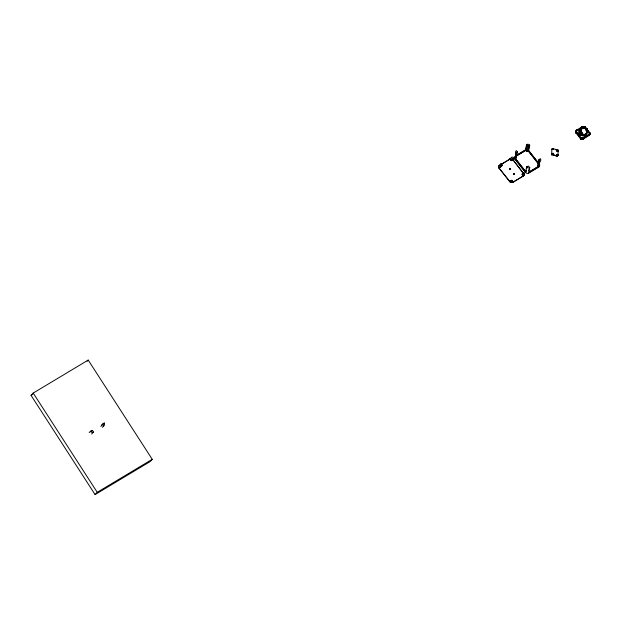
<?xml version="1.0" encoding="UTF-8"?>
<svg xmlns="http://www.w3.org/2000/svg" width="621" height="621" viewBox="0 0 621 621"><rect width="100%" height="100%" fill="white"/><g stroke="black" fill="none" stroke-linecap="round" stroke-linejoin="round"><path stroke-width="0.93" d="M524.023 174.354L523.061 176.232L523.177 175.658A2.243 2.104 43.4 0 0 524.101 174.299L524.279 174.175A2.282 2.135 43.4 0 0 523.907 172.84L522.315 173.934L523.115 176.193L512.83 182.364L511.254 182.582L509.818 181.759L498.958 167.949A2.337 2.057 11.5 0 1 499.152 165.644L509.763 159.147A2.282 2.01 11.5 0 1 510.796 158.829A2.29 2.096 25 0 0 509.756 159.178M583.414 138.925L580.891 138.894L580.402 138.514L580.837 137.373L580.239 138.336L581.97 139.244L582.063 138.041L580.907 137.451L576.723 132.118L576.56 131.054L577.22 130.193L576.544 130.247L575.838 131.737L576.102 133.057L580.387 138.475L581.776 139.228L583.414 138.925L583.22 137.815L588.98 134.315L589.515 132.397L589.95 133.694L589.391 134.904L583.499 138.499M586.861 130.239C588.11 127.134 587.575 132.366 586.193 135.145C584.392 136.566 581.838 134.633 579.952 134.33C578.663 132.708 581.435 132.149 580.992 130.589L580.154 133.422L579.967 132.506L580.782 131.885L580.984 130.185M587.575 129.882L586.527 129.199L585.89 130.154L586.612 129.37L587.559 129.952M587.093 131.031L586.635 135.293L585.882 136.209L584.703 136.372L579.486 134.928L579.905 133.973L585.005 135.362L586.581 134.485L585.906 135.308L586.581 134.485M552.884 154.241C552.993 154.792 551.758 153.247 552.162 153.558M587.575 129.665C587.055 128.011 580.837 125.271 580.519 128.726L580.674 131.947L579.773 132.917L579.867 133.919L580.534 129.983L579.929 129.68L580.961 127.445M579.152 129.238L576.692 130.713L583.026 126.754L584.757 126.692L585.184 127.476L584.283 126.505L582.451 126.668L576.831 130.037L575.9 131.536L576.311 133.305L575.892 131.52L576.769 130.612L576.296 130.495L576.831 130.526L576.373 130.41L575.931 132.475M581.574 127.158L587.187 129.362L582.545 127.103L581.178 127.321L580.138 128.493L580.899 128.361C578.035 127.973 578.174 136.17 579.952 134.33L579.564 134.99L579.843 132.715L580.697 131.931L580.984 129.385L580.557 128.71C581.101 125.147 585.828 128.469 587.52 129.463M583.088 127.258L580.79 127.592L580.728 131.916L580.099 132.397C579.983 134.773 579.533 132.343 580.782 131.885L580.953 130.2L579.789 133.662L580.682 131.978L580.798 129.533L580.293 128.896C580.068 126.653 583.53 126.762 584.578 128.112L584.097 128.268M587 129.882L586.472 133.546M586.822 129.494L587.256 129.913L586.17 129.595M584.004 126.676C584.462 126.56 583.142 126.909 583.655 126.405M581.675 127.647C579.921 127.15 580.759 136.496 580.588 129.851L580.045 129.284C580.278 124.394 589.011 129.812 586.472 129.455M579.789 132.847L580.208 134.105L585.091 135.362L586.278 134.446L585.945 135.246L580.317 133.204L581.07 127.942L581.776 127.499L583.065 128.283L582.374 128.788L582.405 127.701L580.837 127.561L582.677 127.165L587.225 129.16M576.086 131.388L576.536 131.155L575.908 131.427L576.521 131.248L575.9 131.536L576.257 132.739L580.573 138.18L582.568 138.809L583.391 138.561L583.22 137.815L582.063 138.041L581.846 139.228M587.373 129.23L586.573 129.059L587.047 129.246M582.583 134.734C592.504 134.749 578.842 136.977 580.014 132.467L580.682 131.978L580.883 129.447L580.441 128.78C581.458 127.212 583.95 126.637 585.913 128.718M580.837 129.013L580.674 127.965L579.277 129.665M581.931 138.801L581.838 138.002L581.598 139.182M580.107 133.453L580.651 129.727C579.556 129.463 580.744 127.258 580.441 128.78L580.883 129.447L580.55 132.094L580.759 129.572L580.231 128.974C580.247 126.094 584.873 127.662 585.968 128.71M585.386 133.895C585.029 134.819 586.271 133.694 585.192 134.415M579.936 129.618L580.146 128.462L580.922 128.423L580.27 128.299L579.323 129.385L581.264 127.305L582.482 127.165L584.578 128.112M589.43 132.824L584.974 126.824C585.176 127.553 584.182 126.319 584.159 126.474M553 153.24L552.962 154.155L553.195 153.309L552.286 153.48L553.07 153.465M583.018 127.538L581.908 127.173L580.425 127.988L580.619 131.994L579.898 133.399L585.681 135.246L580.146 133.515L585.681 135.246L585.688 136.294L585.673 135.246L585.036 135.324L584.928 136.403L585.044 135.324L579.952 134.02M555.492 149.692L557.837 150.375L557.037 150.647M580.27 132.281L580.068 133.492M579.851 132.878L580.534 129.983L580.045 128.788L580.472 128.64L579.346 129.292L580.394 128.081L581.442 128.174L580.247 128.299L580.938 128.275M583.034 127.779C578.702 124.006 580.876 142.752 581.31 127.771M558.139 150.538C556.89 150.81 560.165 150.383 557.27 150.515M513.404 174.206L514.079 174.183M586.418 134.889C583.802 136.581 577.934 133.368 580.72 129.626L580.2 129.013L580.682 127.678L581.939 127.103L582.902 127.406C580.371 127.336 581.403 127.251 580.596 128.687L580.876 128.997L581.054 127.421L582.692 127.693M582.956 127.794C580.247 125.38 579.393 137.21 580.682 131.427M580.612 129.152L580.534 129.983L579.991 129.447L580.2 128.407L579.3 129.478C580.379 129.766 579.735 127.67 580.899 128.361M581.823 127.158C580.425 128.64 580.953 126.49 582.451 127.569C577.926 127.825 582.777 127.81 580.293 132.855M557.355 155.972L557.992 154.815L556.851 156.057L551.665 154.66L551.836 149.506L552.946 148.644L557.891 150.057M580.2 129.013L580.278 128.431L579.936 129.222M580.798 129.533L579.89 133.523M580.045 133.01L580.682 129.673L580.146 129.09C579.564 128.128 582.413 126.622 580.604 127.747C582.009 127.367 580.169 135.665 580.146 132.366L580.697 131.931L580.938 129.416M584.99 127.321L584.974 126.824M579.929 129.68C579.766 126.878 580.635 133.95 579.152 134.493L579.797 133.802M582.708 127.445L580.992 127.522L582.754 127.429L582.296 127.196M524.279 174.191L524.279 174.175A2.414 2.127 11.5 0 0 523.821 172.933L523.907 172.84M552.356 148.753C553.94 148.861 552.837 148.217 551.883 149.156C551.541 150.088 552.248 148.986 551.991 149.071M579.758 133.538L580.433 132.257L580.169 128.586L580.123 129.137M582.661 127.46L581.256 127.421L581.046 128.958M582.482 139.236L582.614 138.033L582.731 139.197L582.032 139.251M580.922 128.423L580.177 128.384L580.759 129.572L580.526 132.094L579.835 133.197L580.588 129.851L580.332 128.539L579.812 128.656L581.093 127.856M579.432 129.114L580.325 128.726M584.866 135.611L584.703 136.372C584.066 134.928 586.123 134.897 586.302 135.898L580.433 133.127M580.845 129.486L580.526 128.05M580.728 131.916L579.867 132.661L580.456 132.219L580.588 129.851M581.14 128.027L580.356 132.304L580.619 129.789L580.123 128.539L580.682 129.673L579.905 133.073M587.016 129.836L586.977 130.247M580.922 128.982L580.891 127.965M579.936 132.552L580.526 132.094L580.402 129.401M552.046 153.837L552.279 154.287L552.185 153.34M582.405 139.244L582.506 138.048L582.568 138.809M580.643 128.671C582.017 128.244 578.834 129.098 581.582 127.476M581.947 133.399L582.366 132.529M523.984 174.835L523.914 175.099M579.991 129.447L580.037 128.857L579.478 129.028L580.2 128.407M582.451 128.485L582.754 127.926M580.03 129.331L580.301 128.563M580.068 129.23L580.286 128.563L579.735 128.726M581.279 127.856C581.675 127.336 580.239 127.825 581.776 127.297M585.161 127.724L585.316 127.903M582.226 139.251L582.397 138.056L582.444 138.825M585.37 136.379L585.316 135.285L585.036 136.403L585.036 135.634M583.08 139.088L583.127 137.862L583.305 138.98L589.383 135.246L589.717 132.692L589.112 132.405M510.082 169.199C508.638 168.904 510.71 168.035 509.709 168.982M581.411 133.282C580.689 133.794 582.017 131.326 581.939 133.236M582.102 139.251L582.281 138.056L582.312 138.825M586.457 134.811L585.82 135.161L585.882 136.209L585.626 135.51L585.789 136.255L585.626 135.51M580.177 129.052L580.224 128.5M586.216 134.501L585.82 135.161L586.558 134.571M582.063 138.817L582.172 138.056L582.188 138.825M557.642 155.506C556.3 156.36 558.372 154.73 557.503 155.894M580.519 128.726L580.612 128.151M580.829 127.903L581.396 127.546C580.883 126.831 581.908 131.745 580.425 132.917M587.117 129.898L587.582 129.735M581.947 138.025L581.722 139.205M581.349 127.522L581.396 127.546M523.953 175.021L524.023 174.291A2.282 2.003 11.5 0 0 523.813 172.941A33.076 2.965 -32.8 0 1 523.627 173.135L521.951 174.369L523.092 176.069L512.977 182.139L511.945 180.827C512.899 179.624 509.957 180.556 510.035 181.2A33.076 2.965 -32.8 0 0 509.833 181.41L511.417 180.579M556.936 156.057L557.503 155.592M498.997 168.004L509.942 181.705L511.362 182.434L512.861 182.201A2.329 2.057 11.5 0 1 509.779 181.479A2.29 2.104 25 0 0 512.806 182.24L512.767 182.395M509.771 159.162L511.409 160.707L514.483 158.231A2.282 2.135 43.4 0 0 511.417 157.424L509.756 159.178L510.183 159.038A2.337 2.057 11.5 0 1 510.741 158.937M509.538 169.362L509.732 168.407M509.74 168.827L509.88 168.407L509.926 168.881M509.903 169.005L509.717 169.432L509.6 168.47M509.864 169.417L510.058 168.485M509.988 169.347L510.144 168.601M512.799 159.581L523.907 174.074M522.975 172.685L512.892 159.682M539.346 164.355A2.282 2.01 11.5 0 1 538.764 167.041L528.65 173.112A2.282 2.01 11.5 0 1 525.482 172.522L514.817 158.984L515.95 153.418A2.282 2.01 11.5 0 1 516.455 150.624L517.565 152.207L515.95 153.418M516.408 153.139L515.306 158.549L525.971 172.087M525.537 172.258L514.871 158.712L516.23 157.998L517.456 151.889M513.443 174.33C514.258 172.126 513.963 175.153 513.598 173.546M513.466 174.369L513.73 173.492M513.691 173.903L513.877 173.484L513.885 173.934M514.033 174.059L514.017 173.538M514.017 174.392L514.141 173.678M512.946 182.295L512.263 180.486M517.658 154.784L525.436 150.119L526.561 144.553A2.282 2.01 11.5 0 1 529.736 145.143L528.603 150.709L532.158 155.227M516.462 155.98L525.801 150.383L526.895 144.98M538.733 163.23L528.657 150.445C525.087 153.938 526.903 147.495 527.563 145.826L526.561 144.553M527.26 151.377L528.355 145.974L529.736 145.143M529.278 145.423L528.176 150.825L538.252 163.61M523.278 176.077L524.023 174.291M523.534 173.228A2.329 2.057 11.5 0 1 523.224 176.015L523.596 175.65M525.482 172.522L526.616 166.956L528.417 166.055L529.783 167.546L528.65 173.112M526.352 170.216L525.995 171.978L515.329 158.44M526.709 168.446L527.074 166.684M528.347 172.529L528.704 172.848L538.818 166.777L538.485 166.358L529.146 171.955M528.735 170.659L529.092 168.889M529.131 172.064L538.461 166.459L537.794 165.613L539.02 159.512L540.402 158.689A2.282 2.01 11.5 0 1 539.897 161.483L538.764 167.041M538.461 166.459L539.564 161.056M551.953 149.304L552.147 148.893M551.549 154.497C551.269 153.247 555.485 156.181 557.347 155.654M551.619 154.606C551.262 153.278 555.562 156.461 557.177 155.692M551.712 154.707L551.619 154.148M551.821 154.792L551.758 154.233M551.945 154.862L551.859 154.334M552.077 154.908L551.953 154.482M552.806 154.287L552.279 154.287M557.029 151.291C557.93 151.555 555.795 151.113 557.332 150.305M556.587 156.018L556.758 155.623L556.672 156.042M557.557 151.4L557.961 150.6L557.922 151.105M556.851 156.057L557.091 155.708M558.24 150.639L558.023 150.103M558.341 150.81L558.155 150.158M557.642 155.801L558.038 154.846M576.56 131.745L575.985 132.211L576.591 131.838L576.032 132.32L576.241 133.212L576.839 132.296L576.172 133.158L575.954 132.102L576.56 131.745L575.931 131.994L576.536 131.644L575.908 131.877L576.521 131.551L575.915 131.916M576.598 130.783L576.544 130.247L577.049 130.317L576.637 130.169L576.141 131.295M576.102 133.057L576.63 131.939L576.032 132.32M580.239 133.15L580.883 133.678L579.905 135.176L580.193 134.167M584.524 126.591C584.578 127.064 582.358 127.041 582.677 126.568L582.226 127.103M582.7 126.948L582.909 126.49L582.824 126.917M580.402 138.002L580.984 137.528L580.387 138.475M580.581 138.685L581.062 137.598L580.573 138.18M583.336 126.668L583.026 126.459C582.684 128.097 583.911 125.512 583.065 126.863M580.682 138.762L581.147 137.668L580.666 138.258M580.845 138.871L581.233 137.738L580.767 138.336M580.891 138.894L581.326 137.792L580.868 138.405M581 138.957L581.326 137.792M581.116 139.019L581.427 137.846L581.085 138.537M583.569 126.831L583.787 126.412M581.233 139.065L581.52 137.893L581.202 138.592M583.701 126.831L583.911 126.428M581.349 139.112L581.629 137.94L581.318 138.638M584.198 126.932L584.283 126.505M584.322 126.963L584.408 126.544M584.555 127.064L584.648 126.637M582.607 139.22L582.614 138.033M582.886 139.143L582.824 137.986L582.731 139.197M585.269 127.561L585.075 126.894M585.176 126.971L585.246 127.81M585.432 127.74L585.269 127.049M585.976 136.154L585.696 135.471L586.061 136.1L585.766 135.425L586.146 136.038L585.828 135.378L586.053 134.928L586.612 135.394L586.131 134.92L586.659 135.199L586.162 134.765L586.534 134.648M589.026 135.549L588.902 134.384L589.112 135.13C589.065 136.263 590.369 133.228 589.771 132.801L589.282 132.669L589.717 132.692M589.182 134.089L589.779 134.555L589.119 134.167L589.119 135.432M589.282 135.269L589.934 133.352L589.43 133.15L589.95 133.577L589.438 133.352L589.725 134.035L589.857 133.018L589.321 132.762L589.771 132.801M580.348 128.12L580.938 127.802C579.773 128.128 581.38 127.996 581.07 128.904M581.023 128.757L580.666 130.457L580.961 129.735M579.998 129.075L580.231 128.563M557.945 150.887L557.767 150.437M585.518 133.895L585.386 134.509M581.559 138.724L581.73 137.971L581.435 138.685M581.194 127.577L581.667 127.499M580.092 135.231L580.27 134.478M584.594 136.348L584.772 135.595M582.094 133.313L581.194 133.197L581.279 132.529M586.558 129.424L586.208 129.541M581.722 127.81L580.511 133.135M579.859 133.585L580.022 133.259M580.27 134.128L580.068 133.6L585.044 135.324M586.162 134.726L586.674 135.099M556.82 151.019L556.983 150.515M580.138 132.49L580.231 129.851L579.773 132.917M582.521 128.555L583.003 128.236L582.475 127.918M580.138 134.439L579.641 135.044M580.193 133.569L580.068 133.864M585.898 134.516C585.246 132.242 584.858 135.735 585.626 134.509M589.593 134.967L589.461 135.153M581.171 127.6L581.279 127.561M557.805 155.623L558.263 150.243M586.938 129.51L586.573 129.106L586.822 129.424M581.83 127.204L582.576 127.499L581.644 127.414M579.898 134.283L579.354 134.796M580.379 132.289L580.161 132.886L580.573 132.087L580.053 132.428M558.349 150.344L558.434 150.523M584.951 135.308L580.573 133.453M580.161 133.701L584.873 135.277L580.115 133.127L580.565 133.336M580.286 133.593L584.827 135.331M580.945 133.492L581.691 127.895M585.945 135.052L586.309 135.021M31.05 395.352L33.208 393.07L88.205 360.079L152.238 459.323L150.08 461.613L95.083 494.595L31.05 395.352L32.688 394.374M87.126 361.228L88.205 360.079M89.199 432.573L90.433 431.269L92.358 430.446L93.499 432.076L91.66 434.032M90.581 431.742L91.807 430.446M101.611 425.129L104.219 423.002A2.282 2.135 43.4 0 1 103.614 426.014L102.38 427.31M100.843 426.534L102.838 423.825M102.993 424.298L104.219 423.002M95.083 494.595L97.241 492.313L152.238 459.323M499.703 165.17A2.321 2.049 11.5 0 0 499.222 168.066L502.319 165.271L501.302 163.494L499.664 165.225A2.29 2.096 25 0 0 498.966 167.942M501.714 165.465L500.697 166.544A2.282 2.135 43.4 0 1 501.302 163.494M499.199 168.081L502.071 165.675M510.811 160.474L512.341 158.86L511.417 157.424M511.611 160.637L514.483 158.231M522.168 174.043L522.533 173.663M581.077 133.639L580.495 132.925M576.257 132.739L576.777 132.211L576.125 132.537M589.709 134.369L589.368 133.74L589.81 134.454M580.876 133.368L580.356 132.987M539.02 159.512L538.826 160.094L539.897 161.483M581.109 127.507L581.528 127.546M579.246 134.648L579.812 134.183M582.374 127.623L582.001 127.243M586.767 130.348L586.93 130.418M523.208 175.999L523.309 175.922A2.29 2.104 25 0 0 523.619 173.143M500.58 167.259L500.79 166.731M516.23 157.998L516.354 157.299M537.926 164.914L537.794 165.613M579.121 134.408L579.711 134.012L579.051 133.981M582.824 128.563L582.312 128.469M580.55 127.965L580.883 127.561M586.985 129.618L587.544 129.525M501.527 164.231L510.183 159.038M516.152 155.452L525.49 149.855L525.824 150.282L516.486 155.879M511.393 181.922A2.282 2.01 11.5 0 1 510.043 181.2A2.414 2.127 11.5 0 0 511.192 182.023L511.393 181.922A2.251 2.104 43.4 0 0 513.008 181.759L513.062 181.72M580.433 127.973L580.852 128.112M528.355 145.974L527.563 145.826M513.101 159.061L512.341 158.86M575.9 131.761L576.513 131.45L575.822 131.846M580.441 133.655L580.317 133.352M581.885 127.165L582.777 127.181M579.905 129.37L579.284 129.572L579.898 129.447M585.44 127.227L589.515 132.397M575.9 131.536L576.513 131.349L575.962 131.699M575.923 131.31L576.536 131.155M585.525 135.308L585.75 135.362M575.977 131.093L576.746 130.464M579.385 129.199L579.967 129.145M576.164 130.682L576.715 130.689M576.226 130.589L576.769 130.612M576.373 130.41L576.971 130.379L576.544 130.247M582.351 127.802L582.94 127.864M582.389 127.848L583.01 127.973M582.296 128.058L583.034 128.027M582.265 128.392L582.382 128.539M585.999 130.371L586.69 130.441M585.261 133.965L585.844 134.035M585.285 134.516L585.727 134.547M580.604 128.594L581.248 128.671M589.934 133.352L589.391 132.956L589.857 133.018M576.637 130.169L577.22 130.193M589.391 132.956L589.888 133.127M581.776 127.499L582.304 127.693L581.722 127.437M582.777 134.501L584.858 135.285L582.878 134.485M581.978 127.328L582.49 127.546M511.215 182.031L511.192 182.023A2.282 2.135 43.4 0 1 510.12 181.107M582.048 127.289L582.529 127.522M582.537 127.196L582.56 126.614M589.414 133.546L589.919 133.919M585.89 135.324L586.224 135.976L586.053 135.238M586.108 134.99L586.48 135.657M585.991 135.199L586.426 135.743M587.031 130.084L588.747 132.257M533.346 156.725L538.081 162.749M528.199 150.717L538.267 163.509M525.801 150.383L526.468 151.229M589.469 134.819L589.057 134.245L589.298 134.982M102.69 424.578L103.614 426.014M33.208 393.07L97.241 492.313M589.112 135.13L588.731 134.501L589.011 135.192M583.282 138.615L583.026 137.909L583.057 138.7M557.992 154.815L557.821 155.343M582.933 138.739L582.723 138.009L582.816 138.77M585.3 135.619L585.479 136.356L585.386 135.595M523.977 174.043L523.984 174.454M585.261 136.395L585.129 135.634M512.643 159.434A2.282 2.01 11.5 0 1 512.969 159.783M525.436 150.119A2.282 2.01 11.5 0 1 525.677 149.995M528.16 150.282A2.282 2.01 11.5 0 1 528.603 150.709M514.817 158.984A2.282 2.01 11.5 0 1 515.104 156.337M529.783 167.546A2.282 2.01 11.5 0 1 526.616 166.956M93.499 432.076A2.282 2.135 43.4 0 1 90.433 431.269M553.257 149.599L552.581 149.529L553.257 149.599M557.254 154.676L556.579 154.606L557.254 154.676M580.099 128.733L579.533 128.943L580.061 128.803M580.519 127.864L580.907 127.864L580.519 127.848M580.363 128.136L580.876 128.151L580.332 128.182M580.014 134.369L579.727 135.091L580.068 134.408M589.865 134.004L589.391 133.647L589.896 134.027M579.742 134.074L579.199 134.571L579.773 134.128M579.672 133.763L579.051 134.066L579.672 133.826M584.842 135.293L582.669 134.571L584.842 135.293M580.472 128.64L580.402 128.679M586.635 135.293L586.131 134.92L586.635 135.293"/></g></svg>
